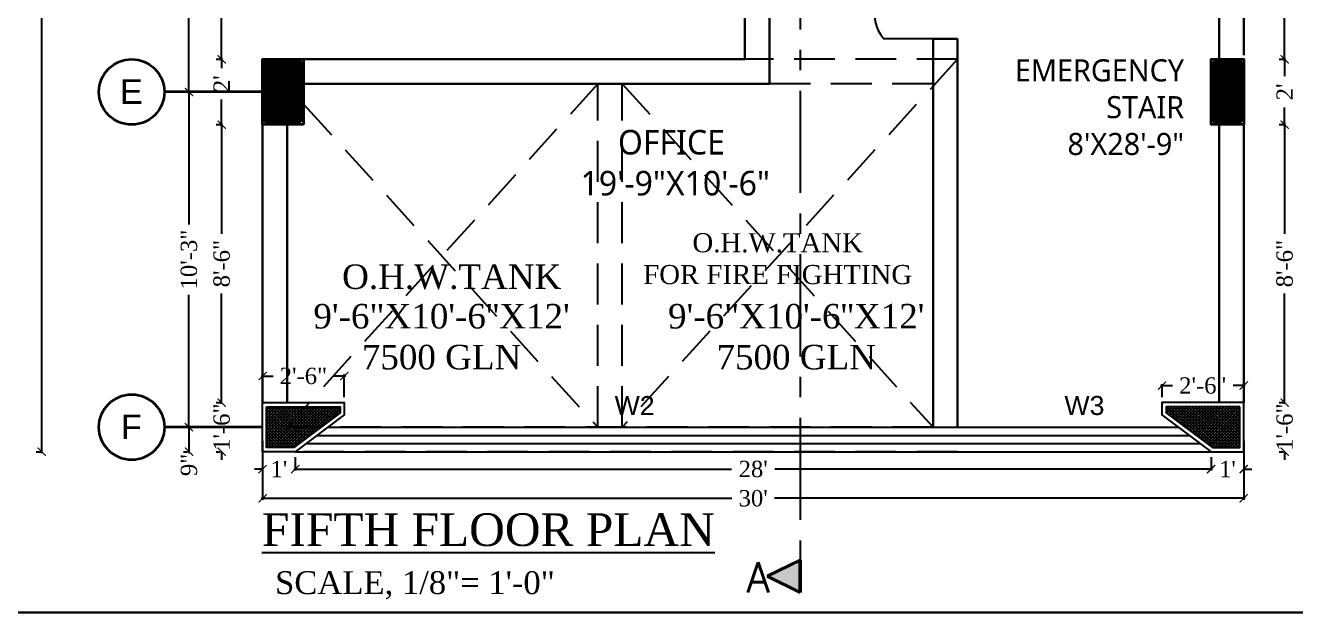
# Model space of a CAD drawing. Header units: inches. Extents: x 137014 to 144844, y -150241 to -148176.
# Drawn here: x 143079.5 to 143545.5, y -150183.9 to -149968.4 of the extents above; entities that cross this region are included whole.
import ezdxf

# ---------------------------------------------------------------- set-up
doc = ezdxf.new("R2010")
doc.units = ezdxf.units.IN
doc.header["$LTSCALE"] = 15
doc.header["$MEASUREMENT"] = 0
doc.header["$PDMODE"] = 2
for name, pattern in [('ACAD_ISO04W100', [30, 24, -3, 0, -3]), ('CENTER', [2, 1.25, -0.25, 0.25, -0.25]), ('DASHED', [0.75, 0.5, -0.25]), ('DASHEDX2', [1.5, 1, -0.5])]:
    doc.linetypes.add(name, pattern=pattern)
doc.layers.get('0').update_dxf_attribs({"linetype": 'CONTINUOUS'})
doc.layers.get('Defpoints').update_dxf_attribs({"linetype": 'CONTINUOUS'})
for name, color, linetype in [('center line', 7, 'ACAD_ISO04W100'), ('COLUMN', 4, 'CONTINUOUS'), ('Column Hatch', 32, 'CONTINUOUS'), ('dimenion', 8, 'CONTINUOUS'), ('door', 74, 'CONTINUOUS'), ('dooted', 7, 'DASHEDX2'), ('HATCH', 252, 'CONTINUOUS'), ('TEXT', 2, 'CONTINUOUS'), ('TXT', 3, 'CONTINUOUS'), ('WINDOW', 140, 'CONTINUOUS')]:
    doc.layers.add(name, color=color, linetype=linetype)
for name, color, linetype, lineweight in [('DIMENSION', 251, 'CONTINUOUS', 15), ('tex2', 2, 'CONTINUOUS', 0), ('WALL', 1, 'CONTINUOUS', 30), ('WALLS', 1, 'CONTINUOUS', 50)]:
    doc.layers.add(name, color=color, linetype=linetype, lineweight=lineweight)
doc.styles.add('arial', font='times.ttf')
doc.styles.add('ROMANS', font='romans.shx')
doc.styles.get("Standard").update_dxf_attribs({"font": 'romand.shx', "height": 8})
doc.styles.add('times', font='times.ttf', dxfattribs={"height": 6})
doc.dimstyles.new('NAUMAN', dxfattribs={"dimtxt": 7, "dimasz": 3, "dimexe": 0.5, "dimexo": 2, "dimgap": 3, "dimtad": 0, "dimdec": 1, "dimzin": 0, "dimdsep": 46, "dimlunit": 4, "dimtxsty": 'times', "dimblk1": 'ARCHTICK', "dimblk2": 'ARCHTICK', "dimsah": 1, "dimcen": 0, "dimdle": 0.5, "dimclrd": 256, "dimclre": 256, "dimclrt": 2, "dimadec": 0, "dimazin": 0, "dimtfac": 1, "dimtdec": 1, "dimtix": 1, "dimtofl": 0, "dimtmove": 1, "dimatfit": 3, "dimldrblk": 'ARCHTICK', "dimfxl": 4, "dimtolj": 1, "dimtzin": 0, "dimarcsym": 0})
pattern_1 = [(45, (115025.18676, -150744.6275), (-0.561266008, 0.561266008), []), (135, (115025.18676, -150744.6275), (-0.561266008, -0.561266008), [])]

# ---------------------------------------------------------------- blocks, each defined once
blk = doc.blocks.new('_ARCHTICK')
at = {"color": 0, "linetype": 'ByBlock', "const_width": 0.15}
blk.add_lwpolyline([(-0.5, -0.5), (0.5, 0.5)], dxfattribs=at)
blk = doc.blocks.new('*D1127')
at = {"layer": 'Defpoints', "color": 0, "ltscale": 5, "transparency": 16777216}
for p in [(143085.49, -149404.84), (143085.49, -150124.84), (143085.49, -150124.84)]:
    blk.add_point(p, dxfattribs=at)
at = {"layer": 'HATCH', "lineweight": -2, "ltscale": 5, "transparency": 16777216}
for p, q in [((143083.49, -149404.84), (143084.99, -149404.84)), ((143085.49, -149404.34), (143085.49, -149756.99)), ((143085.49, -150125.34), (143085.49, -149772.69)), ((143083.49, -150124.84), (143084.99, -150124.84))]:
    blk.add_line(p, q, dxfattribs=at)
at = {"layer": 'HATCH', "lineweight": -2, "ltscale": 5, "transparency": 16777216, "xscale": 3, "yscale": 3, "zscale": 3}
for p, rotation in [((143085.49, -149404.84), 90), ((143085.49, -150124.84), 270)]:
    blk.add_blockref('_ARCHTICK', p, dxfattribs=dict(at, rotation=rotation))
at = {"layer": 'HATCH', "color": 2, "ltscale": 5, "transparency": 16777216, "insert": (143085.49, -149764.84), "char_height": 6, "attachment_point": 5, "rotation": 90, "style": 'times'}
blk.add_mtext("\\A1;60'", dxfattribs=at)
blk = doc.blocks.new('ddd')
at = {"layer": 'Column Hatch', "lineweight": 35}
h = blk.add_hatch(dxfattribs=at)
h.set_pattern_fill('ANSI37', color=256, scale=6, angle=270)
h.paths.add_polyline_path([(1, -23), (11, -23), (11, -1), (1, -1)])
at = {"layer": 'COLUMN', "lineweight": 35}
blk.add_lwpolyline([(0, -24), (12, -24), (12, 0), (0, 0)], close=True, dxfattribs=at)
at = {"layer": 'Column Hatch', "lineweight": 35}
blk.add_lwpolyline([(1, -23), (11, -23), (11, -1), (1, -1)], close=True, dxfattribs=at)
blk = doc.blocks.new('*D1156')
at = {"layer": 'Defpoints', "color": 0, "ltscale": 5, "transparency": 16777216}
for p in [(143166.49, -150097.07), (143166.49, -150106.84), (143196.49, -150106.84)]:
    blk.add_point(p, dxfattribs=at)
at = {"layer": 'HATCH', "lineweight": -2, "ltscale": 5, "transparency": 16777216}
for p, q in [((143165.99, -150097.07), (143170.36, -150097.07)), ((143166.49, -150104.84), (143166.49, -150096.57)), ((143196.99, -150097.07), (143192.61, -150097.07)), ((143196.49, -150104.84), (143196.49, -150096.57))]:
    blk.add_line(p, q, dxfattribs=at)
at = {"layer": 'HATCH', "lineweight": -2, "ltscale": 5, "transparency": 16777216, "xscale": 3, "yscale": 3, "zscale": 3, "rotation": 180}
blk.add_blockref('_ARCHTICK', (143166.49, -150097.07), dxfattribs=at)
at = {"layer": 'HATCH', "lineweight": -2, "ltscale": 5, "transparency": 16777216, "xscale": 3, "yscale": 3, "zscale": 3}
blk.add_blockref('_ARCHTICK', (143196.49, -150097.07), dxfattribs=at)
at = {"layer": 'HATCH', "color": 2, "ltscale": 5, "transparency": 16777216, "insert": (143181.49, -150097.07), "char_height": 6, "attachment_point": 5, "style": 'times'}
blk.add_mtext('\\A1;2\'-6"', dxfattribs=at)
blk = doc.blocks.new('*D1157')
at = {"layer": 'Defpoints', "color": 0, "ltscale": 5, "transparency": 16777216}
for p in [(143496.49, -150100.59), (143496.49, -150106.84), (143526.49, -150106.84)]:
    blk.add_point(p, dxfattribs=at)
at = {"layer": 'HATCH', "lineweight": -2, "ltscale": 5, "transparency": 16777216}
for p, q in [((143495.99, -150100.59), (143500.36, -150100.59)), ((143496.49, -150104.84), (143496.49, -150100.09)), ((143526.99, -150100.59), (143522.61, -150100.59)), ((143526.49, -150104.84), (143526.49, -150100.09))]:
    blk.add_line(p, q, dxfattribs=at)
at = {"layer": 'HATCH', "lineweight": -2, "ltscale": 5, "transparency": 16777216, "xscale": 3, "yscale": 3, "zscale": 3, "rotation": 180}
blk.add_blockref('_ARCHTICK', (143496.49, -150100.59), dxfattribs=at)
at = {"layer": 'HATCH', "lineweight": -2, "ltscale": 5, "transparency": 16777216, "xscale": 3, "yscale": 3, "zscale": 3}
blk.add_blockref('_ARCHTICK', (143526.49, -150100.59), dxfattribs=at)
at = {"layer": 'HATCH', "color": 2, "ltscale": 5, "transparency": 16777216, "insert": (143511.49, -150100.59), "char_height": 6, "attachment_point": 5, "style": 'times'}
blk.add_mtext('\\A1;2\'-6"', dxfattribs=at)
blk = doc.blocks.new('*D1183')
at = {"layer": 'Defpoints', "color": 0, "ltscale": 5, "transparency": 16777216}
for p in [(143541.49, -149828.84), (143541.49, -149980.84), (143541.49, -149980.84)]:
    blk.add_point(p, dxfattribs=at)
at = {"layer": 'HATCH', "lineweight": -2, "ltscale": 5, "transparency": 16777216}
for p, q in [((143539.49, -149828.84), (143540.99, -149828.84)), ((143541.49, -149828.34), (143541.49, -149891.93)), ((143541.49, -149981.34), (143541.49, -149917.76)), ((143539.49, -149980.84), (143540.99, -149980.84))]:
    blk.add_line(p, q, dxfattribs=at)
at = {"layer": 'HATCH', "lineweight": -2, "ltscale": 5, "transparency": 16777216, "xscale": 3, "yscale": 3, "zscale": 3}
for p, rotation in [((143541.49, -149828.84), 90), ((143541.49, -149980.84), 270)]:
    blk.add_blockref('_ARCHTICK', p, dxfattribs=dict(at, rotation=rotation))
at = {"layer": 'HATCH', "color": 2, "ltscale": 5, "transparency": 16777216, "insert": (143541.49, -149904.84), "char_height": 6, "attachment_point": 5, "rotation": 90, "style": 'times'}
blk.add_mtext('\\A1;12\'-8"', dxfattribs=at)
blk = doc.blocks.new('*D1184')
at = {"layer": 'Defpoints', "color": 0, "ltscale": 5, "transparency": 16777216}
for p in [(143541.49, -149980.84), (143541.49, -150004.84), (143541.49, -150004.84)]:
    blk.add_point(p, dxfattribs=at)
at = {"layer": 'HATCH', "lineweight": -2, "ltscale": 5, "transparency": 16777216}
for p, q in [((143539.49, -149980.84), (143540.99, -149980.84)), ((143541.49, -149980.34), (143541.49, -149987.11)), ((143541.49, -150005.34), (143541.49, -149998.57)), ((143539.49, -150004.84), (143540.99, -150004.84))]:
    blk.add_line(p, q, dxfattribs=at)
at = {"layer": 'HATCH', "lineweight": -2, "ltscale": 5, "transparency": 16777216, "xscale": 3, "yscale": 3, "zscale": 3}
for p, rotation in [((143541.49, -149980.84), 90), ((143541.49, -150004.84), 270)]:
    blk.add_blockref('_ARCHTICK', p, dxfattribs=dict(at, rotation=rotation))
at = {"layer": 'HATCH', "color": 2, "ltscale": 5, "transparency": 16777216, "insert": (143541.49, -149992.84), "char_height": 6, "attachment_point": 5, "rotation": 90, "style": 'times'}
blk.add_mtext("\\A1;2'", dxfattribs=at)
blk = doc.blocks.new('*D1185')
at = {"layer": 'Defpoints', "color": 0, "ltscale": 5, "transparency": 16777216}
for p in [(143541.49, -150004.84), (143541.49, -150106.84), (143541.49, -150106.84)]:
    blk.add_point(p, dxfattribs=at)
at = {"layer": 'HATCH', "lineweight": -2, "ltscale": 5, "transparency": 16777216}
for p, q in [((143539.49, -150004.84), (143540.99, -150004.84)), ((143541.49, -150004.34), (143541.49, -150044.89)), ((143541.49, -150107.34), (143541.49, -150066.79)), ((143539.49, -150106.84), (143540.99, -150106.84))]:
    blk.add_line(p, q, dxfattribs=at)
at = {"layer": 'HATCH', "lineweight": -2, "ltscale": 5, "transparency": 16777216, "xscale": 3, "yscale": 3, "zscale": 3}
for p, rotation in [((143541.49, -150004.84), 90), ((143541.49, -150106.84), 270)]:
    blk.add_blockref('_ARCHTICK', p, dxfattribs=dict(at, rotation=rotation))
at = {"layer": 'HATCH', "color": 2, "ltscale": 5, "transparency": 16777216, "insert": (143541.49, -150055.84), "char_height": 6, "attachment_point": 5, "rotation": 90, "style": 'times'}
blk.add_mtext('\\A1;8\'-6"', dxfattribs=at)
blk = doc.blocks.new('*D1186')
at = {"layer": 'Defpoints', "color": 0, "ltscale": 5, "transparency": 16777216}
for p in [(143541.49, -150106.84), (143541.49, -150124.84), (143541.49, -150124.84)]:
    blk.add_point(p, dxfattribs=at)
at = {"layer": 'HATCH', "lineweight": -2, "ltscale": 5, "transparency": 16777216}
for p, q in [((143541.49, -150106.84), (143541.49, -150103.84)), ((143539.49, -150106.84), (143540.99, -150106.84)), ((143539.49, -150124.84), (143540.99, -150124.84)), ((143541.49, -150124.84), (143541.49, -150127.84))]:
    blk.add_line(p, q, dxfattribs=at)
at = {"layer": 'HATCH', "lineweight": -2, "ltscale": 5, "transparency": 16777216, "xscale": 3, "yscale": 3, "zscale": 3}
for p, rotation in [((143541.49, -150106.84), 270), ((143541.49, -150124.84), 90)]:
    blk.add_blockref('_ARCHTICK', p, dxfattribs=dict(at, rotation=rotation))
at = {"layer": 'HATCH', "color": 2, "ltscale": 5, "transparency": 16777216, "insert": (143541.49, -150115.84), "char_height": 6, "attachment_point": 5, "rotation": 90, "style": 'times'}
blk.add_mtext('\\A1;1\'-6"', dxfattribs=at)
blk = doc.blocks.new('*D1192')
at = {"layer": 'Defpoints', "color": 0, "ltscale": 5, "transparency": 16777216}
for p in [(143139.49, -149816.84), (143139.49, -149992.84), (143139.49, -149992.84)]:
    blk.add_point(p, dxfattribs=at)
at = {"layer": 'HATCH', "lineweight": -2, "ltscale": 5, "transparency": 16777216}
for p, q in [((143137.49, -149816.84), (143138.99, -149816.84)), ((143139.49, -149816.34), (143139.49, -149891.93)), ((143139.49, -149993.34), (143139.49, -149917.76)), ((143137.49, -149992.84), (143138.99, -149992.84))]:
    blk.add_line(p, q, dxfattribs=at)
at = {"layer": 'HATCH', "lineweight": -2, "ltscale": 5, "transparency": 16777216, "xscale": 3, "yscale": 3, "zscale": 3}
for p, rotation in [((143139.49, -149816.84), 90), ((143139.49, -149992.84), 270)]:
    blk.add_blockref('_ARCHTICK', p, dxfattribs=dict(at, rotation=rotation))
at = {"layer": 'HATCH', "color": 2, "ltscale": 5, "transparency": 16777216, "insert": (143139.49, -149904.84), "char_height": 6, "attachment_point": 5, "rotation": 90, "style": 'times'}
blk.add_mtext('\\A1;14\'-8"', dxfattribs=at)
blk = doc.blocks.new('*D1193')
at = {"layer": 'Defpoints', "color": 0, "ltscale": 5, "transparency": 16777216}
for p in [(143139.49, -149992.84), (143139.49, -150115.84), (143139.49, -150115.84)]:
    blk.add_point(p, dxfattribs=at)
at = {"layer": 'HATCH', "lineweight": -2, "ltscale": 5, "transparency": 16777216}
for p, q in [((143139.49, -149992.34), (143139.49, -150041.43)), ((143137.49, -149992.84), (143138.99, -149992.84)), ((143139.49, -150116.34), (143139.49, -150067.26)), ((143137.49, -150115.84), (143138.99, -150115.84))]:
    blk.add_line(p, q, dxfattribs=at)
at = {"layer": 'HATCH', "lineweight": -2, "ltscale": 5, "transparency": 16777216, "xscale": 3, "yscale": 3, "zscale": 3}
for p, rotation in [((143139.49, -149992.84), 90), ((143139.49, -150115.84), 270)]:
    blk.add_blockref('_ARCHTICK', p, dxfattribs=dict(at, rotation=rotation))
at = {"layer": 'HATCH', "color": 2, "ltscale": 5, "transparency": 16777216, "insert": (143139.49, -150054.34), "char_height": 6, "attachment_point": 5, "rotation": 90, "style": 'times'}
blk.add_mtext('\\A1;10\'-3"', dxfattribs=at)
blk = doc.blocks.new('*D1194')
at = {"layer": 'Defpoints', "color": 0, "ltscale": 5, "transparency": 16777216}
for p in [(143139.49, -150115.84), (143139.49, -150124.84), (143139.49, -150124.84)]:
    blk.add_point(p, dxfattribs=at)
at = {"layer": 'HATCH', "lineweight": -2, "ltscale": 5, "transparency": 16777216}
for p, q in [((143137.49, -150115.84), (143138.99, -150115.84)), ((143139.49, -150115.34), (143139.49, -150125.34)), ((143137.49, -150124.84), (143138.99, -150124.84))]:
    blk.add_line(p, q, dxfattribs=at)
at = {"layer": 'HATCH', "lineweight": -2, "ltscale": 5, "transparency": 16777216, "xscale": 3, "yscale": 3, "zscale": 3}
for p, rotation in [((143139.49, -150115.84), 90), ((143139.49, -150124.84), 270)]:
    blk.add_blockref('_ARCHTICK', p, dxfattribs=dict(at, rotation=rotation))
at = {"layer": 'HATCH', "color": 2, "ltscale": 5, "transparency": 16777216, "insert": (143139.49, -150129.69), "char_height": 6, "attachment_point": 5, "rotation": 90, "style": 'times'}
blk.add_mtext('\\A1;9"', dxfattribs=at)
blk = doc.blocks.new('*D1202')
at = {"layer": 'Defpoints', "color": 0, "ltscale": 5, "transparency": 16777216}
for p in [(143151.49, -149828.84), (143151.49, -149980.84), (143151.49, -149980.84)]:
    blk.add_point(p, dxfattribs=at)
at = {"layer": 'HATCH', "lineweight": -2, "ltscale": 5, "transparency": 16777216}
for p, q in [((143149.49, -149828.84), (143150.99, -149828.84)), ((143151.49, -149828.34), (143151.49, -149891.93)), ((143151.49, -149981.34), (143151.49, -149917.76)), ((143149.49, -149980.84), (143150.99, -149980.84))]:
    blk.add_line(p, q, dxfattribs=at)
at = {"layer": 'HATCH', "lineweight": -2, "ltscale": 5, "transparency": 16777216, "xscale": 3, "yscale": 3, "zscale": 3}
for p, rotation in [((143151.49, -149828.84), 90), ((143151.49, -149980.84), 270)]:
    blk.add_blockref('_ARCHTICK', p, dxfattribs=dict(at, rotation=rotation))
at = {"layer": 'HATCH', "color": 2, "ltscale": 5, "transparency": 16777216, "insert": (143151.49, -149904.84), "char_height": 6, "attachment_point": 5, "rotation": 90, "style": 'times'}
blk.add_mtext('\\A1;12\'-8"', dxfattribs=at)
blk = doc.blocks.new('*D1203')
at = {"layer": 'Defpoints', "color": 0, "ltscale": 5, "transparency": 16777216}
for p in [(143151.49, -149980.84), (143151.49, -150004.84), (143151.49, -150004.84)]:
    blk.add_point(p, dxfattribs=at)
at = {"layer": 'HATCH', "lineweight": -2, "ltscale": 5, "transparency": 16777216}
for p, q in [((143149.49, -149980.84), (143150.99, -149980.84)), ((143151.49, -149980.34), (143151.49, -149984.11)), ((143151.49, -150005.34), (143151.49, -149995.57)), ((143149.49, -150004.84), (143150.99, -150004.84))]:
    blk.add_line(p, q, dxfattribs=at)
at = {"layer": 'HATCH', "lineweight": -2, "ltscale": 5, "transparency": 16777216, "xscale": 3, "yscale": 3, "zscale": 3}
for p, rotation in [((143151.49, -149980.84), 90), ((143151.49, -150004.84), 270)]:
    blk.add_blockref('_ARCHTICK', p, dxfattribs=dict(at, rotation=rotation))
at = {"layer": 'HATCH', "color": 2, "ltscale": 5, "transparency": 16777216, "insert": (143151.49, -149989.84), "char_height": 6, "attachment_point": 5, "rotation": 90, "style": 'times'}
blk.add_mtext("\\A1;2'", dxfattribs=at)
blk = doc.blocks.new('*D1204')
at = {"layer": 'Defpoints', "color": 0, "ltscale": 5, "transparency": 16777216}
for p in [(143151.49, -150004.84), (143151.49, -150106.84), (143151.49, -150106.84)]:
    blk.add_point(p, dxfattribs=at)
at = {"layer": 'HATCH', "lineweight": -2, "ltscale": 5, "transparency": 16777216}
for p, q in [((143149.49, -150004.84), (143150.99, -150004.84)), ((143151.49, -150004.34), (143151.49, -150044.89)), ((143151.49, -150107.34), (143151.49, -150066.79)), ((143149.49, -150106.84), (143150.99, -150106.84))]:
    blk.add_line(p, q, dxfattribs=at)
at = {"layer": 'HATCH', "lineweight": -2, "ltscale": 5, "transparency": 16777216, "xscale": 3, "yscale": 3, "zscale": 3}
for p, rotation in [((143151.49, -150004.84), 90), ((143151.49, -150106.84), 270)]:
    blk.add_blockref('_ARCHTICK', p, dxfattribs=dict(at, rotation=rotation))
at = {"layer": 'HATCH', "color": 2, "ltscale": 5, "transparency": 16777216, "insert": (143151.49, -150055.84), "char_height": 6, "attachment_point": 5, "rotation": 90, "style": 'times'}
blk.add_mtext('\\A1;8\'-6"', dxfattribs=at)
blk = doc.blocks.new('*D1205')
at = {"layer": 'Defpoints', "color": 0, "ltscale": 5, "transparency": 16777216}
for p in [(143151.49, -150106.84), (143151.49, -150124.84), (143151.49, -150124.84)]:
    blk.add_point(p, dxfattribs=at)
at = {"layer": 'HATCH', "lineweight": -2, "ltscale": 5, "transparency": 16777216}
for p, q in [((143151.49, -150106.84), (143151.49, -150103.84)), ((143149.49, -150106.84), (143150.99, -150106.84)), ((143149.49, -150124.84), (143150.99, -150124.84)), ((143151.49, -150124.84), (143151.49, -150127.84))]:
    blk.add_line(p, q, dxfattribs=at)
at = {"layer": 'HATCH', "lineweight": -2, "ltscale": 5, "transparency": 16777216, "xscale": 3, "yscale": 3, "zscale": 3}
for p, rotation in [((143151.49, -150106.84), 270), ((143151.49, -150124.84), 90)]:
    blk.add_blockref('_ARCHTICK', p, dxfattribs=dict(at, rotation=rotation))
at = {"layer": 'HATCH', "color": 2, "ltscale": 5, "transparency": 16777216, "insert": (143151.49, -150115.84), "char_height": 6, "attachment_point": 5, "rotation": 90, "style": 'times'}
blk.add_mtext('\\A1;1\'-6"', dxfattribs=at)
blk = doc.blocks.new('*D1214')
at = {"layer": 'Defpoints', "color": 0, "ltscale": 5, "transparency": 16777216}
for p in [(143166.49, -150118.84), (143526.49, -150118.84), (143166.49, -150141.95)]:
    blk.add_point(p, dxfattribs=at)
at = {"layer": 'dimenion', "lineweight": -2, "ltscale": 5, "transparency": 16777216}
for p, q in [((143166.49, -150120.84), (143166.49, -150142.45)), ((143526.49, -150120.84), (143526.49, -150142.45)), ((143165.99, -150141.95), (143338.63, -150141.95)), ((143526.99, -150141.95), (143354.35, -150141.95))]:
    blk.add_line(p, q, dxfattribs=at)
at = {"layer": 'dimenion', "lineweight": -2, "ltscale": 5, "transparency": 16777216, "xscale": 3, "yscale": 3, "zscale": 3, "rotation": 180}
blk.add_blockref('_ARCHTICK', (143166.49, -150141.95), dxfattribs=at)
at = {"layer": 'dimenion', "lineweight": -2, "ltscale": 5, "transparency": 16777216, "xscale": 3, "yscale": 3, "zscale": 3}
blk.add_blockref('_ARCHTICK', (143526.49, -150141.95), dxfattribs=at)
at = {"layer": 'dimenion', "color": 2, "ltscale": 5, "transparency": 16777216, "insert": (143346.49, -150141.95), "char_height": 6, "attachment_point": 5, "style": 'times'}
blk.add_mtext("\\A1;30'", dxfattribs=at)
blk = doc.blocks.new('*D1215')
at = {"layer": 'Defpoints', "color": 0, "ltscale": 5, "transparency": 16777216}
for p in [(143166.49, -150124.84), (143178.49, -150124.84), (143178.49, -150131.22)]:
    blk.add_point(p, dxfattribs=at)
at = {"layer": 'HATCH', "lineweight": -2, "ltscale": 5, "transparency": 16777216}
for p, q in [((143166.49, -150126.84), (143166.49, -150131.72)), ((143178.49, -150126.84), (143178.49, -150131.72)), ((143166.49, -150131.22), (143163.49, -150131.22)), ((143178.49, -150131.22), (143181.49, -150131.22))]:
    blk.add_line(p, q, dxfattribs=at)
at = {"layer": 'HATCH', "lineweight": -2, "ltscale": 5, "transparency": 16777216, "xscale": 3, "yscale": 3, "zscale": 3}
blk.add_blockref('_ARCHTICK', (143166.49, -150131.22), dxfattribs=at)
at = {"layer": 'HATCH', "lineweight": -2, "ltscale": 5, "transparency": 16777216, "xscale": 3, "yscale": 3, "zscale": 3, "rotation": 180}
blk.add_blockref('_ARCHTICK', (143178.49, -150131.22), dxfattribs=at)
at = {"layer": 'HATCH', "color": 2, "ltscale": 5, "transparency": 16777216, "insert": (143172.49, -150131.22), "char_height": 6, "attachment_point": 5, "style": 'times'}
blk.add_mtext("\\A1;1'", dxfattribs=at)
blk = doc.blocks.new('*D1216')
at = {"layer": 'Defpoints', "color": 0, "ltscale": 5, "transparency": 16777216}
for p in [(143178.49, -150124.84), (143514.49, -150124.84), (143514.49, -150131.22)]:
    blk.add_point(p, dxfattribs=at)
at = {"layer": 'HATCH', "lineweight": -2, "ltscale": 5, "transparency": 16777216}
for p, q in [((143178.49, -150126.84), (143178.49, -150131.72)), ((143514.49, -150126.84), (143514.49, -150131.72)), ((143177.99, -150131.22), (143338.54, -150131.22)), ((143514.99, -150131.22), (143354.43, -150131.22))]:
    blk.add_line(p, q, dxfattribs=at)
at = {"layer": 'HATCH', "lineweight": -2, "ltscale": 5, "transparency": 16777216, "xscale": 3, "yscale": 3, "zscale": 3, "rotation": 180}
blk.add_blockref('_ARCHTICK', (143178.49, -150131.22), dxfattribs=at)
at = {"layer": 'HATCH', "lineweight": -2, "ltscale": 5, "transparency": 16777216, "xscale": 3, "yscale": 3, "zscale": 3}
blk.add_blockref('_ARCHTICK', (143514.49, -150131.22), dxfattribs=at)
at = {"layer": 'HATCH', "color": 2, "ltscale": 5, "transparency": 16777216, "insert": (143346.49, -150131.22), "char_height": 6, "attachment_point": 5, "style": 'times'}
blk.add_mtext("\\A1;28'", dxfattribs=at)
blk = doc.blocks.new('*D1217')
at = {"layer": 'Defpoints', "color": 0, "ltscale": 5, "transparency": 16777216}
for p in [(143514.49, -150124.84), (143526.49, -150124.84), (143514.49, -150131.22)]:
    blk.add_point(p, dxfattribs=at)
at = {"layer": 'HATCH', "lineweight": -2, "ltscale": 5, "transparency": 16777216}
for p, q in [((143514.49, -150126.84), (143514.49, -150131.72)), ((143526.49, -150126.84), (143526.49, -150131.72)), ((143514.49, -150131.22), (143511.49, -150131.22)), ((143526.49, -150131.22), (143529.49, -150131.22))]:
    blk.add_line(p, q, dxfattribs=at)
at = {"layer": 'HATCH', "lineweight": -2, "ltscale": 5, "transparency": 16777216, "xscale": 3, "yscale": 3, "zscale": 3}
blk.add_blockref('_ARCHTICK', (143514.49, -150131.22), dxfattribs=at)
at = {"layer": 'HATCH', "lineweight": -2, "ltscale": 5, "transparency": 16777216, "xscale": 3, "yscale": 3, "zscale": 3, "rotation": 180}
blk.add_blockref('_ARCHTICK', (143526.49, -150131.22), dxfattribs=at)
at = {"layer": 'HATCH', "color": 2, "ltscale": 5, "transparency": 16777216, "insert": (143520.49, -150131.22), "char_height": 6, "attachment_point": 5, "style": 'times'}
blk.add_mtext("\\A1;1'", dxfattribs=at)

msp = doc.modelspace()

# ---------------------------------------------------------------- hatches: boundary and pattern name
at = {"layer": 'Column Hatch', "lineweight": 35}
h = msp.add_hatch(dxfattribs=at)
h.set_pattern_fill('ANSI37', color=256, scale=0.25)
h.set_pattern_definition([(45, (143514.48525, -149980.8425), (-0.561266, 0.561266), []), (135, (143514.48525, -149980.8425), (-0.561266, -0.561266), [])])
h.paths.add_polyline_path([(143180.48525, -150003.84248), (143167.48525, -150003.84248), (143167.48525, -149981.84248), (143180.48525, -149981.84248)])
at = {"layer": 'Column Hatch'}
h = msp.add_hatch(dxfattribs=at)
h.set_pattern_fill('ANSI37', color=256, scale=0.25)
h.set_pattern_definition(pattern_1)
edge = h.paths.add_edge_path(flags=16)
edge.add_arc((143172.48525, -150115.84248), 0.01076, 180, 540, ccw=False)
h.paths.add_polyline_path([(143167.98525, -150108.34248), (143194.98525, -150108.34248), (143194.98525, -150110.59248), (143177.98525, -150123.34248), (143167.98525, -150123.34248)])
h = msp.add_hatch(dxfattribs=at)
h.set_pattern_fill('ANSI37', color=256, scale=0.25)
h.set_pattern_definition(pattern_1)
edge = h.paths.add_edge_path(flags=16)
edge.add_arc((143520.48525, -150115.84248), 0.000325, 180, 540, ccw=False)
edge = h.paths.add_edge_path(flags=0)
edge.add_arc((143496.3503, -150115.83737), 15.14421, 357.9963631, 362.0036369, ccw=False)
edge.add_arc((143507.40177, -150116.10467), 4.09189, 356.3262836, 363.6737164)
edge.add_arc((143499.91396, -150115.57518), 11.57437, 358.6766856, 361.3233144)
edge = h.paths.add_edge_path(flags=16)
edge.add_arc((143496.3503, -150115.83737), 15.14421, 357.9963631, 362.0036369, ccw=False)
edge.add_arc((143507.40177, -150116.10467), 4.09189, 356.3262836, 363.6737164)
edge.add_arc((143499.91396, -150115.57518), 11.57437, 358.6766856, 361.3233144)
h.paths.add_polyline_path([(143524.98525, -150108.34248), (143497.98525, -150108.34248), (143497.98525, -150110.59248), (143514.98525, -150123.34248), (143524.98525, -150123.34248)])
edge = h.paths.add_edge_path(flags=0)
edge.add_arc((143507.40177, -150116.10467), 4.09189, 356.3262836, 363.6737164, ccw=False)
edge.add_arc((143524.70155, -150115.83737), 13.22691, 177.705781, 182.294219, ccw=False)
edge.add_arc((143499.91396, -150115.57518), 11.57437, 358.6766856, 361.3233144, ccw=False)
edge = h.paths.add_edge_path(flags=16)
edge.add_line((143511.48525, -150115.31671), (143511.47283, -150115.30788))
edge.add_arc((143478.82522, -150116.04449), 32.65593, 359.4343904, 361.2925065, ccw=False)
edge.add_line((143511.47955, -150116.36685), (143511.49417, -150116.37507))
edge.add_arc((143596.30467, -150115.13087), 84.81962, 180.1255394, 180.8404902, ccw=False)
edge = h.paths.add_edge_path(flags=0)
edge.add_arc((143507.40177, -150116.10467), 4.09189, 356.3262836, 363.6737164, ccw=False)
edge.add_arc((143524.70155, -150115.83737), 13.22691, 177.705781, 182.294219, ccw=False)
edge.add_arc((143499.91396, -150115.57518), 11.57437, 358.6766856, 361.3233144, ccw=False)
at = {"layer": 'DIMENSION', "ltscale": 5}
msp.add_hatch(color=256, dxfattribs=at).paths.add_polyline_path([(143351.66474, -150170.52177), (143363.69223, -150176.45847), (143363.69223, -150164.58506)])

# ---------------------------------------------------------------- linework, layer by layer
at = {"layer": 'center line', "linetype": 'DASHED', "ltscale": 2}
for p, q in [((143421.48525, -149980.84248), (143166.48525, -149980.84248)), ((143166.48525, -149980.84248), (143289.48525, -150115.84248)), ((143421.48525, -149980.84248), (143298.48525, -150115.84248)), ((143412.48525, -149989.84248), (143175.48525, -149989.84248)), ((143289.48525, -149989.84248), (143175.48525, -150115.84248)), ((143289.48525, -150115.84248), (143289.48525, -149989.84248)), ((143298.48525, -150115.84248), (143298.48525, -149989.84248)), ((143298.48525, -149989.84248), (143412.48525, -150115.84248)), ((143412.48525, -150115.84248), (143175.48525, -150115.84248)), ((143421.48525, -150124.84248), (143166.48525, -150124.84248))]:
    msp.add_line(p, q, dxfattribs=at)
at = {"layer": 'COLUMN', "lineweight": 35}
for p, q in [((143166.48525, -149992.84248), (143130.48525, -149992.84248)), ((143166.48525, -150115.84248), (143130.48525, -150115.84248))]:
    msp.add_line(p, q, dxfattribs=at)
msp.add_lwpolyline([(143181.48525, -150004.84248), (143166.48525, -150004.84248), (143166.48525, -149980.84248), (143181.48525, -149980.84248)], close=True, dxfattribs=at)
at = {"layer": 'COLUMN'}
for points in [[(143166.48525, -150106.84248), (143196.48525, -150106.84248), (143196.48525, -150111.34248), (143178.48525, -150124.84248), (143166.48525, -150124.84248), (143166.48525, -150106.84248)], [(143526.48525, -150106.84248), (143496.48525, -150106.84248), (143496.48525, -150111.34248), (143514.48525, -150124.84248), (143526.48525, -150124.84248), (143526.48525, -150106.84248)]]:
    msp.add_lwpolyline(points, dxfattribs=at)
at = {"layer": 'COLUMN', "lineweight": 35}
for centre in [(143118.48525, -149992.84248), (143118.48525, -150115.84248)]:
    msp.add_circle(centre, 12, dxfattribs=at)
at = {"layer": 'Column Hatch', "lineweight": 35}
msp.add_lwpolyline([(143180.48525, -150003.84248), (143167.48525, -150003.84248), (143167.48525, -149981.84248), (143180.48525, -149981.84248)], close=True, dxfattribs=at)
at = {"layer": 'Column Hatch'}
for points in [[(143167.98525, -150108.34248), (143194.98525, -150108.34248), (143194.98525, -150110.59248), (143177.98525, -150123.34248), (143167.98525, -150123.34248)], [(143524.98525, -150108.34248), (143497.98525, -150108.34248), (143497.98525, -150110.59248), (143514.98525, -150123.34248), (143524.98525, -150123.34248)]]:
    msp.add_lwpolyline(points, close=True, dxfattribs=at)
at = {"layer": 'door'}
msp.add_line((143412.48525, -149973.34248), (143394.48525, -149973.34248), dxfattribs=at)
msp.add_arc((143403.48525, -149964.77105), 12.42857, 90, 223.602819, dxfattribs=at)
at = {"layer": 'dooted', "linetype": 'CENTER', "ltscale": 2}
msp.add_line((143363.69223, -149392.39011), (143363.69223, -150176.45847), dxfattribs=at)
at = {"layer": 'WALL'}
for p, q in [((143517.48525, -149980.84248), (143517.48525, -149828.84248)), ((143526.48525, -149979.34248), (143526.48525, -149828.84248)), ((143343.48525, -149948.84248), (143343.48525, -149980.84248)), ((143352.48525, -149948.84248), (143352.48525, -149989.84248)), ((143412.48525, -149973.34248), (143412.48525, -150115.84248)), ((143412.48525, -149973.34248), (143421.48525, -149973.34248)), ((143421.48525, -149973.34248), (143421.48525, -150115.84248)), ((143343.48525, -149980.84248), (143181.48525, -149980.84248)), ((143181.48525, -149989.84248), (143352.48525, -149989.84248)), ((143181.48525, -149995.84248), (143181.48525, -150004.84248)), ((143166.48525, -150004.84248), (143166.48525, -150106.84248)), ((143175.48525, -150004.84248), (143175.48525, -150106.84248)), ((143181.48525, -150004.84248), (143175.48525, -150004.84248)), ((143517.48525, -150106.84248), (143517.48525, -150004.84248)), ((143526.48525, -150106.84248), (143526.48525, -150004.84248)), ((142105.51063, -150183.87713), (144841.51063, -150183.87713))]:
    msp.add_line(p, q, dxfattribs=at)
at = {"layer": 'WALLS', "ltscale": 5}
for p, q in [((143351.66474, -150170.52177), (143363.69223, -150164.58506)), ((143363.69223, -150176.45847), (143363.69223, -150164.58506)), ((143363.69223, -150176.45847), (143351.66474, -150170.52177))]:
    msp.add_line(p, q, dxfattribs=at)
at = {"layer": 'WINDOW'}
for p, q in [((143190.48525, -150115.84248), (143502.48525, -150115.84248)), ((143182.48525, -150121.84248), (143510.48525, -150121.84248)), ((143186.48525, -150118.84248), (143506.48525, -150118.84248)), ((143178.48525, -150124.84248), (143514.48525, -150124.84248))]:
    msp.add_line(p, q, dxfattribs=at)

# ---------------------------------------------------------------- block references
at = {"layer": 'COLUMN', "xscale": -1}
msp.add_blockref('ddd', (143526.48525, -149980.84248), dxfattribs=at)

# ---------------------------------------------------------------- texts
at = {"layer": 'tex2', "attachment_point": 5, "style": 'arial'}
for s, insert, char_height in [('{\\fArial|b0|i0|c0|p34;E}', (143118.3505, -149992.71776), 9), ('{\\fArial|b0|i0|c0|p34;W2}', (143303.00249, -150107.93415), 7), ('{\\fArial|b0|i0|c0|p34;W3}', (143468.03291, -150107.93415), 7), ('{\\fArial|b0|i0|c0|p34;F}', (143118.3505, -150115.71776), 9)]:
    msp.add_mtext(s, dxfattribs=dict(at, insert=insert, char_height=char_height))
at = {"layer": 'TEXT', "style": 'ROMANS'}
msp.add_text('A', height=11.088, dxfattribs=at).set_placement((143344.07556, -150176.45317))
at = {"layer": 'TEXT'}
for s, insert, char_height, width, attachment_point in [('\\A1;{\\fTrebuchet MS|b0|i0|c0|p34;EMERGENCY \\PSTAIR\\P8\'X28\'-9"}', (143504.58697, -149980.87748), 8.1, 68.3130951, 3), ('\\A1;\\pi24.18247;{\\fTrebuchet MS|b0|i0|c0|p34;OFFICE\\P\\pi10.47641;19\'-9"X10\'-6"}', (143272.69148, -150006.80274), 9, 86.3649364, 1)]:
    msp.add_mtext(s, dxfattribs=dict(at, insert=insert, char_height=char_height, width=width, attachment_point=attachment_point))
at = {"layer": 'TEXT', "color": 7, "lineweight": 25, "attachment_point": 5, "style": 'arial'}
for s, insert, char_height in [('O.H.W.TANK\\PFOR FIRE FIGHTING', (143355.48869, -150054.05517), 7), ('\\A1;O.H.W.TANK', (143235.88916, -150060.73951), 9), ('9\'-6"X10\'-6\'\'X12\'\\P7500 GLN', (143232.16366, -150082.70511), 9), ('9\'-6"X10\'-6\'\'X12\'\\P7500 GLN', (143362.29084, -150082.70511), 9)]:
    msp.add_mtext(s, dxfattribs=dict(at, insert=insert, char_height=char_height))
at = {"layer": 'TXT', "style": 'arial'}
msp.add_text('SCALE, 1/8"= 1\'-0" ', height=8.4, dxfattribs=at).set_placement((143171.09947, -150177.08934))
at = {"layer": 'TXT', "insert": (143332.42521, -150147.43862), "char_height": 12, "width": 336.6115126, "attachment_point": 3, "style": 'arial'}
msp.add_mtext('{\\LFIFTH FLOOR PLAN}', dxfattribs=at)

# ---------------------------------------------------------------- dimensions: what is measured, and where the dimension line sits
at = {"layer": 'dimenion', "ltscale": 5}
dim = msp.add_linear_dim(base=(143166.48525, -150141.95288), p1=(143526.48525, -150118.84248), p2=(143166.48525, -150118.84248), angle=180, dimstyle='NAUMAN', dxfattribs=at)
dim.commit()
dim.dimension.update_dxf_attribs({"geometry": '*D1214', "text_midpoint": (143346.48525, -150141.95288)})
at = {"layer": 'HATCH', "ltscale": 5}
for base, p1, p2, picture, middle in [((143085.48525, -150124.84248), (143085.48525, -149404.84248), (143085.48525, -150124.84248), '*D1127', (143085.48525, -149764.84248)), ((143139.48525, -149992.84248), (143139.48525, -149816.84248), (143139.48525, -149992.84248), '*D1192', (143139.48525, -149904.84248)), ((143151.48525, -149980.84248), (143151.48525, -149828.84248), (143151.48525, -149980.84248), '*D1202', (143151.48525, -149904.84248)), ((143541.48525, -149980.84248), (143541.48525, -149828.84248), (143541.48525, -149980.84248), '*D1183', (143541.48525, -149904.84248)), ((143541.48525, -150004.84248), (143541.48525, -149980.84248), (143541.48525, -150004.84248), '*D1184', (143541.48525, -149992.84248)), ((143139.48525, -150115.84248), (143139.48525, -149992.84248), (143139.48525, -150115.84248), '*D1193', (143139.48525, -150054.34248)), ((143151.48525, -150106.84248), (143151.48525, -150004.84248), (143151.48525, -150106.84248), '*D1204', (143151.48525, -150055.84248)), ((143541.48525, -150106.84248), (143541.48525, -150004.84248), (143541.48525, -150106.84248), '*D1185', (143541.48525, -150055.84248)), ((143151.48525, -150124.84248), (143151.48525, -150106.84248), (143151.48525, -150124.84248), '*D1205', (143151.48525, -150115.84248)), ((143541.48525, -150124.84248), (143541.48525, -150106.84248), (143541.48525, -150124.84248), '*D1186', (143541.48525, -150115.84248))]:
    dim = msp.add_linear_dim(base=base, p1=p1, p2=p2, angle=90, dimstyle='NAUMAN', dxfattribs=at)
    dim.commit()
    dim.dimension.update_dxf_attribs({"geometry": picture, "text_midpoint": middle})
for base, p1, p2, picture, middle in [((143151.48525, -150004.84248), (143151.48525, -149980.84248), (143151.48525, -150004.84248), '*D1203', (143151.48525, -149989.84384)), ((143139.48525, -150124.84248), (143139.48525, -150115.84248), (143139.48525, -150124.84248), '*D1194', (143139.48525, -150129.68912))]:
    dim = msp.add_linear_dim(base=base, p1=p1, p2=p2, angle=90, dimstyle='NAUMAN', dxfattribs=at)
    dim.commit()
    dim.dimension.update_dxf_attribs({"geometry": picture, "text_midpoint": middle, "dimtype": 160})
for base, p1, p2, picture, middle in [((143166.48525, -150097.06516), (143196.48525, -150106.84248), (143166.48525, -150106.84248), '*D1156', (143181.48525, -150097.06516)), ((143496.48525, -150100.58524), (143526.48525, -150106.84248), (143496.48525, -150106.84248), '*D1157', (143511.48525, -150100.58524)), ((143178.48525, -150131.21602), (143166.48525, -150124.84248), (143178.48525, -150124.84248), '*D1215', (143172.48525, -150131.21602)), ((143514.48525, -150131.21602), (143178.48525, -150124.84248), (143514.48525, -150124.84248), '*D1216', (143346.48525, -150131.21602)), ((143514.48525, -150131.21602), (143526.48525, -150124.84248), (143514.48525, -150124.84248), '*D1217', (143520.48525, -150131.21602))]:
    dim = msp.add_linear_dim(base=base, p1=p1, p2=p2, dimstyle='NAUMAN', dxfattribs=at)
    dim.commit()
    dim.dimension.update_dxf_attribs({"geometry": picture, "text_midpoint": middle})

doc.saveas('drawing.dxf')
